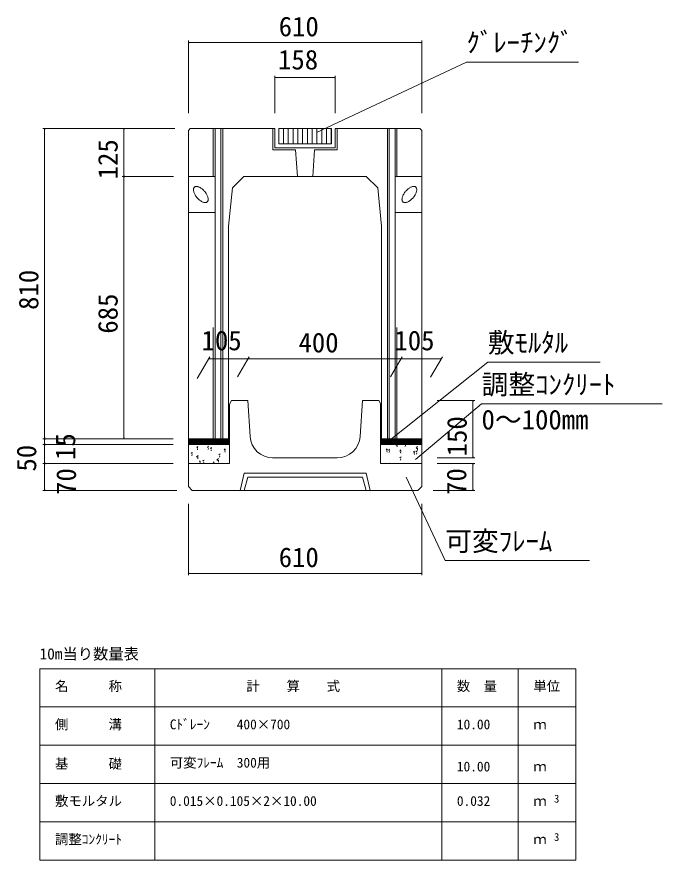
# Model space of a CAD drawing. Units: millimetres on the paper, scale 1:20. Extents: x 0 to 841, y 0 to 594.
# Drawn here: x 425.7 to 510.1, y 376.7 to 486.8 of the extents above; entities that cross this region are included whole.
import ezdxf
from ezdxf.enums import TextEntityAlignment as Align

# ---------------------------------------------------------------- set-up
doc = ezdxf.new("R2010")
doc.units = ezdxf.units.MM
for name, color, linetype, lineweight in [('0_2', 7, 'Continuous', 18), ('D-STR-DIM（寸法）', 7, 'Continuous', 18), ('D-STR-HTXT（旗揚げ）', 4, 'Continuous', 18), ('D-STR-STRn（構造物）', 5, 'Continuous', 18), ('D-STR-TXT（文字）', 7, 'Continuous', 18), ('D-STR（構造物外形線）', 1, 'Continuous', 18)]:
    doc.layers.add(name, color=color, linetype=linetype, lineweight=lineweight)
doc.styles.add('ＭＳ ゴシック', font='')
doc.styles.get('ＭＳ ゴシック').set_extended_font_data('MS Gothic')

msp = doc.modelspace()

# ---------------------------------------------------------------- linework, layer by layer
at = {"layer": '0_2'}
for p, q in [((448.16, 483.447), (448.31, 483.472)), ((448.31, 483.422), (448.16, 483.447)), ((478.51, 483.472), (478.66, 483.447)), ((478.66, 483.447), (478.51, 483.422)), ((459.46, 478.865), (459.61, 478.89)), ((459.61, 478.84), (459.46, 478.865)), ((467.21, 478.89), (467.36, 478.865)), ((467.36, 478.865), (467.21, 478.84)), ((429.351, 472.058), (429.376, 472.208)), ((429.376, 472.208), (429.401, 472.058)), ((439.711, 472.058), (439.736, 472.208)), ((439.736, 472.208), (439.761, 472.058)), ((439.736, 465.958), (439.711, 466.108)), ((439.711, 465.808), (439.736, 465.958)), ((439.761, 466.108), (439.736, 465.958)), ((439.736, 465.958), (439.761, 465.808)), ((450.82, 442.168), (450.97, 442.193)), ((450.97, 442.143), (450.82, 442.168)), ((455.794, 442.193), (455.944, 442.168)), ((455.944, 442.168), (455.794, 442.143)), ((455.944, 442.168), (456.094, 442.193)), ((456.094, 442.143), (455.944, 442.168)), ((475.794, 442.193), (475.944, 442.168)), ((475.944, 442.168), (475.794, 442.143)), ((475.944, 442.168), (476.094, 442.193)), ((476.094, 442.143), (475.944, 442.168)), ((481.069, 442.193), (481.219, 442.168)), ((481.219, 442.168), (481.069, 442.143)), ((485.322, 436.558), (485.347, 436.708)), ((485.347, 436.708), (485.372, 436.558)), ((429.376, 431.708), (429.351, 431.858)), ((429.351, 431.558), (429.376, 431.708)), ((429.401, 431.858), (429.376, 431.708)), ((429.376, 431.708), (429.401, 431.558)), ((439.736, 431.708), (439.711, 431.858)), ((439.761, 431.858), (439.736, 431.708)), ((429.376, 430.958), (429.351, 431.108)), ((429.351, 430.808), (429.376, 430.958)), ((429.401, 431.108), (429.376, 430.958)), ((429.376, 430.958), (429.401, 430.808)), ((429.376, 428.458), (429.351, 428.608)), ((429.351, 428.308), (429.376, 428.458)), ((429.401, 428.608), (429.376, 428.458)), ((429.376, 428.458), (429.401, 428.308)), ((485.347, 429.208), (485.322, 429.358)), ((485.322, 428.308), (485.347, 428.458)), ((485.372, 429.358), (485.347, 429.208)), ((485.347, 428.458), (485.372, 428.308)), ((429.376, 424.958), (429.351, 425.108)), ((429.401, 425.108), (429.376, 424.958)), ((485.347, 424.958), (485.322, 425.108)), ((485.372, 425.108), (485.347, 424.958)), ((448.16, 414.131), (448.31, 414.156)), ((448.31, 414.106), (448.16, 414.131)), ((478.51, 414.156), (478.66, 414.131)), ((478.66, 414.131), (478.51, 414.106))]:
    msp.add_line(p, q, dxfattribs=at)
at = {"layer": '0_2', "color": 9}
for p, q in [((448.16, 483.447), (448.18, 483.447)), ((478.66, 483.447), (478.64, 483.447)), ((459.46, 478.865), (459.48, 478.865)), ((467.36, 478.865), (467.34, 478.865)), ((429.376, 472.208), (429.376, 472.188)), ((439.736, 472.208), (439.736, 472.188)), ((439.736, 465.958), (439.736, 465.978)), ((439.736, 465.958), (439.736, 465.938)), ((450.82, 442.168), (450.84, 442.168)), ((455.944, 442.168), (455.924, 442.168)), ((455.944, 442.168), (455.964, 442.168)), ((475.944, 442.168), (475.924, 442.168)), ((475.944, 442.168), (475.964, 442.168)), ((481.219, 442.168), (481.199, 442.168)), ((485.347, 436.708), (485.347, 436.688)), ((429.376, 431.708), (429.376, 431.728)), ((429.376, 431.708), (429.376, 431.688)), ((439.736, 431.708), (439.736, 431.728)), ((429.376, 430.958), (429.376, 430.978)), ((429.376, 430.958), (429.376, 430.938)), ((429.376, 428.458), (429.376, 428.478)), ((429.376, 428.458), (429.376, 428.438)), ((485.347, 429.208), (485.347, 429.228)), ((485.347, 428.458), (485.347, 428.438)), ((429.376, 424.958), (429.376, 424.978)), ((485.347, 424.958), (485.347, 424.978)), ((448.16, 414.131), (448.18, 414.131)), ((478.66, 414.131), (478.64, 414.131))]:
    msp.add_line(p, q, dxfattribs=at)
at = {"layer": 'D-STR-DIM（寸法）'}
for p, q in [((448.16, 474.209), (448.16, 483.697)), ((448.18, 483.447), (478.64, 483.447)), ((478.66, 474.213), (478.66, 483.697)), ((459.46, 474.208), (459.46, 479.115)), ((467.36, 474.208), (467.36, 479.115)), ((467.34, 478.865), (459.48, 478.865)), ((446.41, 472.208), (429.126, 472.208)), ((429.376, 472.188), (429.376, 431.728)), ((446.41, 472.208), (439.486, 472.208)), ((439.736, 465.978), (439.736, 472.188)), ((446.198, 465.958), (439.486, 465.958)), ((446.198, 465.958), (439.486, 465.958)), ((439.736, 465.938), (439.736, 431.728)), ((449.314, 439.559), (450.965, 442.418)), ((455.924, 442.168), (450.84, 442.168)), ((454.564, 439.778), (456.088, 442.418)), ((454.564, 439.778), (456.088, 442.418)), ((455.964, 442.168), (475.924, 442.168)), ((474.564, 439.778), (476.088, 442.418)), ((474.564, 439.778), (476.088, 442.418)), ((475.964, 442.168), (481.199, 442.168)), ((479.814, 439.735), (481.363, 442.418)), ((480.66, 436.708), (485.597, 436.708)), ((485.347, 436.688), (485.347, 429.228)), ((446.164, 431.708), (429.126, 431.708)), ((446.164, 431.708), (429.126, 431.708)), ((429.376, 431.688), (429.376, 430.978)), ((446.164, 431.708), (439.486, 431.708)), ((446.16, 430.958), (429.126, 430.958)), ((446.16, 430.958), (429.126, 430.958)), ((429.376, 430.938), (429.376, 428.478)), ((446.16, 428.458), (429.126, 428.458)), ((446.16, 428.458), (429.126, 428.458)), ((429.376, 428.438), (429.376, 424.978)), ((480.66, 429.208), (485.597, 429.208)), ((480.66, 428.458), (485.597, 428.458)), ((485.347, 428.438), (485.347, 424.978)), ((446.66, 424.958), (429.126, 424.958)), ((480.16, 424.958), (485.597, 424.958)), ((448.16, 423.208), (448.16, 413.881)), ((478.66, 423.208), (478.66, 413.881)), ((448.18, 414.131), (478.64, 414.131))]:
    msp.add_line(p, q, dxfattribs=at)
at = {"layer": 'D-STR-HTXT（旗揚げ）'}
for p, q in [((464.921, 471.714), (484.493, 480.9)), ((499.155, 480.9), (484.493, 480.9)), ((474.249, 431.344), (487.285, 441.712)), ((501.946, 441.712), (487.285, 441.712)), ((477.821, 428.986), (486.466, 436.25)), ((510.064, 436.25), (486.466, 436.25)), ((476.629, 426.708), (481.712, 415.797)), ((500.576, 415.797), (481.712, 415.797)), ((428.769, 401.687), (498.769, 401.687)), ((428.769, 376.687), (428.769, 401.687)), ((443.769, 376.687), (443.769, 401.687)), ((481.269, 376.687), (481.269, 401.687)), ((491.269, 385.687), (491.269, 401.687)), ((491.269, 376.687), (491.269, 401.687)), ((498.769, 376.687), (498.769, 401.687)), ((428.769, 396.687), (498.769, 396.687)), ((428.769, 391.687), (498.769, 391.687)), ((428.769, 386.687), (498.769, 386.687)), ((428.769, 381.687), (498.769, 381.687)), ((428.769, 376.687), (498.769, 376.687))]:
    msp.add_line(p, q, dxfattribs=at)
at = {"layer": 'D-STR-STRn（構造物）'}
for p, q in [((448.16, 430.958), (448.16, 431.708)), ((448.16, 431.708), (453.553, 431.708)), ((448.16, 431.651), (448.216, 431.708)), ((448.16, 431.475), (448.393, 431.708)), ((448.16, 431.298), (448.57, 431.708)), ((448.16, 431.121), (448.747, 431.708)), ((448.174, 430.958), (448.924, 431.708)), ((448.35, 430.958), (449.1, 431.708)), ((448.527, 430.958), (449.277, 431.708)), ((448.704, 430.958), (449.454, 431.708)), ((448.881, 430.958), (449.631, 431.708)), ((449.057, 430.958), (449.807, 431.708)), ((449.234, 430.958), (449.984, 431.708)), ((449.411, 430.958), (450.161, 431.708)), ((449.588, 430.958), (450.338, 431.708)), ((449.765, 430.958), (450.515, 431.708)), ((449.941, 430.958), (450.691, 431.708)), ((450.118, 430.958), (450.868, 431.708)), ((450.295, 430.958), (451.045, 431.708)), ((450.472, 430.958), (451.222, 431.708)), ((450.648, 430.958), (451.398, 431.708)), ((450.825, 430.958), (451.575, 431.708)), ((451.002, 430.958), (451.752, 431.708)), ((451.179, 430.958), (451.929, 431.708)), ((451.356, 430.958), (452.106, 431.708)), ((451.532, 430.958), (452.282, 431.708)), ((451.709, 430.958), (452.459, 431.708)), ((451.886, 430.958), (452.636, 431.708)), ((452.063, 430.958), (452.813, 431.708)), ((452.239, 430.958), (452.989, 431.708)), ((452.416, 430.958), (453.166, 431.708)), ((452.593, 430.958), (453.343, 431.708)), ((452.77, 430.958), (453.52, 431.708)), ((478.66, 431.708), (473.266, 431.708)), ((473.266, 431.655), (473.319, 431.708)), ((473.266, 431.479), (473.496, 431.708)), ((473.266, 431.302), (473.672, 431.708)), ((473.266, 431.125), (473.849, 431.708)), ((473.276, 430.958), (474.026, 431.708)), ((473.453, 430.958), (474.203, 431.708)), ((473.629, 430.958), (474.379, 431.708)), ((473.806, 430.958), (474.556, 431.708)), ((473.983, 430.958), (474.733, 431.708)), ((474.16, 430.958), (474.91, 431.708)), ((474.336, 430.958), (475.086, 431.708)), ((474.513, 430.958), (475.263, 431.708)), ((474.69, 430.958), (475.44, 431.708)), ((474.867, 430.958), (475.617, 431.708)), ((475.044, 430.958), (475.794, 431.708)), ((475.22, 430.958), (475.97, 431.708)), ((475.397, 430.958), (476.147, 431.708)), ((475.574, 430.958), (476.324, 431.708)), ((475.751, 430.958), (476.501, 431.708)), ((475.927, 430.958), (476.677, 431.708)), ((476.104, 430.958), (476.854, 431.708)), ((476.281, 430.958), (477.031, 431.708)), ((476.458, 430.958), (477.208, 431.708)), ((476.635, 430.958), (477.385, 431.708)), ((476.811, 430.958), (477.561, 431.708)), ((476.988, 430.958), (477.738, 431.708)), ((477.165, 430.958), (477.915, 431.708)), ((477.342, 430.958), (478.092, 431.708)), ((477.518, 430.958), (478.268, 431.708)), ((477.695, 430.958), (478.445, 431.708)), ((477.872, 430.958), (478.622, 431.708)), ((478.66, 430.958), (478.66, 431.708)), ((448.16, 430.958), (453.553, 430.958)), ((448.16, 430.958), (448.16, 428.458)), ((449.253, 430.575), (449.373, 430.718)), ((449.253, 430.575), (449.402, 430.562)), ((450.639, 430.667), (450.814, 430.734)), ((450.639, 430.667), (450.763, 430.583)), ((451.046, 430.418), (451.167, 430.561)), ((452.947, 430.958), (453.553, 431.565)), ((453.123, 430.958), (453.553, 431.388)), ((453.3, 430.958), (453.553, 431.212)), ((453.477, 430.958), (453.553, 431.035)), ((478.66, 430.958), (473.266, 430.958)), ((475.246, 430.9), (475.302, 430.958)), ((475.246, 430.9), (475.468, 430.865)), ((475.425, 430.643), (475.398, 430.88)), ((476.481, 430.718), (476.532, 430.869)), ((477.914, 430.486), (478.109, 430.689)), ((478.049, 430.958), (478.66, 431.569)), ((478.226, 430.958), (478.66, 431.392)), ((478.402, 430.958), (478.66, 431.216)), ((478.579, 430.958), (478.66, 431.039)), ((478.66, 430.958), (478.66, 428.458)), ((448.538, 429.861), (448.713, 429.928)), ((448.538, 429.861), (448.662, 429.777)), ((448.623, 429.5), (448.673, 429.651)), ((449.228, 429.339), (449.423, 429.542)), ((449.363, 430.284), (449.334, 430.44)), ((450.723, 430.306), (450.774, 430.457)), ((451.046, 430.418), (451.195, 430.405)), ((451.156, 430.127), (451.127, 430.284)), ((452.131, 429.66), (452.306, 429.728)), ((452.131, 429.661), (452.255, 429.577)), ((452.215, 429.3), (452.266, 429.451)), ((452.839, 430.261), (452.96, 430.405)), ((452.839, 430.261), (452.989, 430.248)), ((452.949, 429.97), (452.92, 430.127)), ((474.01, 430.259), (474.131, 430.402)), ((474.01, 430.259), (474.16, 430.246)), ((474.12, 429.968), (474.091, 430.125)), ((474.296, 430.272), (474.471, 430.339)), ((474.296, 430.272), (474.421, 430.188)), ((474.381, 429.911), (474.431, 430.062)), ((475.803, 430.102), (475.924, 430.246)), ((475.803, 430.102), (475.953, 430.089)), ((475.913, 429.811), (475.885, 429.968)), ((477.596, 429.945), (477.717, 430.089)), ((477.596, 429.945), (477.746, 429.932)), ((477.707, 429.654), (477.678, 429.811)), ((477.889, 430.072), (478.064, 430.139)), ((477.889, 430.072), (478.013, 429.988)), ((477.914, 430.486), (478.136, 430.452)), ((477.973, 429.711), (478.024, 429.862)), ((478.094, 430.229), (478.066, 430.467)), ((449.228, 429.34), (449.45, 429.305)), ((449.407, 429.083), (449.38, 429.32)), ((449.6, 428.694), (449.72, 428.838)), ((449.6, 428.694), (449.749, 428.681)), ((449.7, 428.458), (449.681, 428.56)), ((450.03, 428.854), (450.205, 428.921)), ((450.03, 428.854), (450.155, 428.77)), ((450.115, 428.494), (450.165, 428.645)), ((451.393, 428.537), (451.513, 428.681)), ((451.393, 428.537), (451.542, 428.524)), ((451.896, 428.926), (452.091, 429.129)), ((451.896, 428.926), (452.118, 428.891)), ((452.075, 428.669), (452.048, 428.906)), ((453.251, 428.458), (453.307, 428.524)), ((473.688, 428.459), (473.863, 428.526)), ((473.688, 428.459), (473.689, 428.458)), ((474.424, 428.458), (474.478, 428.522)), ((475.788, 429.265), (475.963, 429.333)), ((475.788, 429.266), (475.913, 429.182)), ((475.873, 428.905), (475.924, 429.056))]:
    msp.add_line(p, q, dxfattribs=at)
at = {"layer": 'D-STR-TXT（文字）', "color": 5}
for p, q in [((453.416, 431.708), (453.553, 431.708)), ((473.403, 431.708), (473.266, 431.708))]:
    msp.add_line(p, q, dxfattribs=at)
at = {"layer": 'D-STR（構造物外形線）'}
for p, q in [((448.16, 471.958), (448.41, 472.208)), ((448.16, 471.958), (448.16, 431.708)), ((448.41, 472.208), (459.46, 472.208)), ((451.41, 465.958), (451.41, 472.208)), ((451.66, 431.708), (451.66, 472.208)), ((452.41, 431.708), (452.41, 472.208)), ((452.66, 431.708), (452.66, 472.208)), ((459.21, 472.208), (459.21, 469.458)), ((459.46, 472.208), (459.46, 469.708)), ((466.86, 472.208), (459.96, 472.208)), ((459.96, 472.208), (459.96, 470.208)), ((459.962, 470.208), (459.962, 472.208)), ((460.587, 470.208), (460.587, 472.208)), ((461.212, 470.208), (461.212, 472.208)), ((461.837, 470.208), (461.837, 472.208)), ((462.462, 470.208), (462.462, 472.208)), ((463.087, 470.208), (463.087, 472.208)), ((463.712, 470.208), (463.712, 472.208)), ((464.337, 470.208), (464.337, 472.208)), ((464.962, 470.208), (464.962, 472.208)), ((465.587, 470.208), (465.587, 472.208)), ((466.212, 470.208), (466.212, 472.208)), ((466.837, 470.208), (466.837, 472.208)), ((466.86, 470.208), (466.86, 472.208)), ((478.41, 472.208), (467.36, 472.208)), ((467.36, 472.208), (467.36, 469.708)), ((467.61, 472.208), (467.61, 469.458)), ((474.16, 431.708), (474.16, 472.208)), ((474.41, 431.708), (474.41, 472.208)), ((475.16, 431.708), (475.16, 472.208)), ((475.41, 465.958), (475.41, 472.208)), ((478.41, 472.208), (478.66, 471.958)), ((478.66, 471.958), (478.66, 431.708)), ((459.96, 470.208), (466.86, 470.208)), ((459.21, 469.458), (462.16, 469.458)), ((459.46, 469.708), (466.351, 469.708)), ((462.16, 469.458), (462.41, 465.958)), ((464.66, 469.458), (464.41, 465.958)), ((467.36, 469.708), (464.66, 469.708)), ((467.61, 469.458), (464.66, 469.458)), ((451.66, 465.958), (448.16, 465.958)), ((455.41, 465.958), (453.91, 464.458)), ((462.41, 465.958), (455.41, 465.958)), ((462.41, 465.958), (471.41, 465.958)), ((471.41, 465.958), (472.91, 464.458)), ((475.16, 465.958), (478.66, 465.958)), ((448.82, 464.233), (448.824, 464.304)), ((448.824, 464.157), (448.82, 464.233)), ((448.824, 464.304), (448.835, 464.37)), ((448.834, 464.077), (448.824, 464.157)), ((448.852, 463.993), (448.834, 464.077)), ((448.835, 464.37), (448.853, 464.43)), ((448.878, 463.906), (448.852, 463.993)), ((448.853, 464.43), (448.879, 464.484)), ((448.91, 463.817), (448.878, 463.906)), ((448.879, 464.484), (448.911, 464.531)), ((448.948, 463.726), (448.91, 463.817)), ((448.911, 464.531), (448.95, 464.571)), ((448.994, 463.635), (448.948, 463.726)), ((448.95, 464.571), (448.995, 464.604)), ((449.045, 463.543), (448.994, 463.635)), ((448.995, 464.604), (449.047, 464.629)), ((449.047, 464.629), (449.104, 464.646)), ((449.104, 464.646), (449.166, 464.656)), ((449.166, 464.656), (449.233, 464.657)), ((449.233, 464.657), (449.304, 464.65)), ((449.304, 464.65), (449.378, 464.635)), ((449.378, 464.635), (449.456, 464.613)), ((449.456, 464.613), (449.536, 464.583)), ((449.536, 464.583), (449.619, 464.545)), ((449.619, 464.545), (449.702, 464.5)), ((449.702, 464.5), (449.786, 464.448)), ((449.786, 464.448), (449.87, 464.39)), ((449.87, 464.39), (449.954, 464.326)), ((449.954, 464.326), (450.036, 464.257)), ((450.036, 464.257), (450.116, 464.182)), ((450.116, 464.182), (450.194, 464.103)), ((450.194, 464.103), (450.268, 464.02)), ((450.268, 464.02), (450.339, 463.934)), ((450.339, 463.934), (450.406, 463.846)), ((450.406, 463.846), (450.468, 463.756)), ((450.468, 463.756), (450.524, 463.664)), ((450.524, 463.664), (450.576, 463.572)), ((453.91, 464.458), (453.41, 459.458)), ((472.91, 464.458), (473.41, 459.458)), ((476.295, 463.664), (476.244, 463.572)), ((476.351, 463.756), (476.295, 463.664)), ((476.413, 463.846), (476.351, 463.756)), ((476.48, 463.934), (476.413, 463.846)), ((476.551, 464.02), (476.48, 463.934)), ((476.625, 464.103), (476.551, 464.02)), ((476.703, 464.182), (476.625, 464.103)), ((476.783, 464.257), (476.703, 464.182)), ((476.865, 464.326), (476.783, 464.257)), ((476.949, 464.39), (476.865, 464.326)), ((477.033, 464.448), (476.949, 464.39)), ((477.117, 464.5), (477.033, 464.448)), ((477.2, 464.545), (477.117, 464.5)), ((477.283, 464.583), (477.2, 464.545)), ((477.363, 464.613), (477.283, 464.583)), ((477.441, 464.635), (477.363, 464.613)), ((477.515, 464.65), (477.441, 464.635)), ((477.586, 464.657), (477.515, 464.65)), ((477.653, 464.656), (477.586, 464.657)), ((477.715, 464.646), (477.653, 464.656)), ((477.772, 464.629), (477.715, 464.646)), ((477.824, 464.604), (477.772, 464.629)), ((477.774, 463.543), (477.826, 463.635)), ((477.869, 464.571), (477.824, 464.604)), ((477.826, 463.635), (477.871, 463.726)), ((477.908, 464.531), (477.869, 464.571)), ((477.871, 463.726), (477.909, 463.817)), ((477.94, 464.484), (477.908, 464.531)), ((477.909, 463.817), (477.941, 463.906)), ((477.966, 464.43), (477.94, 464.484)), ((477.941, 463.906), (477.967, 463.993)), ((477.984, 464.37), (477.966, 464.43)), ((477.967, 463.993), (477.985, 464.077)), ((477.995, 464.304), (477.984, 464.37)), ((477.985, 464.077), (477.995, 464.157)), ((477.999, 464.233), (477.995, 464.304)), ((477.995, 464.157), (477.999, 464.233)), ((449.101, 463.451), (449.045, 463.543)), ((449.163, 463.361), (449.101, 463.451)), ((449.23, 463.272), (449.163, 463.361)), ((449.301, 463.186), (449.23, 463.272)), ((449.375, 463.104), (449.301, 463.186)), ((449.453, 463.025), (449.375, 463.104)), ((449.533, 462.95), (449.453, 463.025)), ((449.615, 462.881), (449.533, 462.95)), ((449.699, 462.816), (449.615, 462.881)), ((449.783, 462.758), (449.699, 462.816)), ((449.867, 462.707), (449.783, 462.758)), ((449.95, 462.662), (449.867, 462.707)), ((450.033, 462.624), (449.95, 462.662)), ((450.113, 462.594), (450.033, 462.624)), ((450.191, 462.571), (450.113, 462.594)), ((450.265, 462.557), (450.191, 462.571)), ((450.336, 462.55), (450.265, 462.557)), ((450.403, 462.551), (450.336, 462.55)), ((450.465, 462.561), (450.403, 462.551)), ((450.522, 462.578), (450.465, 462.561)), ((450.574, 462.603), (450.522, 462.578)), ((450.619, 462.635), (450.574, 462.603)), ((450.576, 463.572), (450.621, 463.481)), ((450.658, 462.676), (450.619, 462.635)), ((450.621, 463.481), (450.659, 463.39)), ((450.69, 462.723), (450.658, 462.676)), ((450.659, 463.39), (450.691, 463.301)), ((450.716, 462.776), (450.69, 462.723)), ((450.691, 463.301), (450.717, 463.214)), ((450.734, 462.836), (450.716, 462.776)), ((450.717, 463.214), (450.735, 463.13)), ((450.745, 462.902), (450.734, 462.836)), ((450.735, 463.13), (450.745, 463.05)), ((450.745, 463.05), (450.749, 462.974)), ((450.749, 462.974), (450.745, 462.902)), ((476.074, 463.05), (476.07, 462.974)), ((476.07, 462.974), (476.074, 462.902)), ((476.084, 463.13), (476.074, 463.05)), ((476.074, 462.902), (476.085, 462.836)), ((476.102, 463.214), (476.084, 463.13)), ((476.085, 462.836), (476.103, 462.776)), ((476.128, 463.301), (476.102, 463.214)), ((476.103, 462.776), (476.129, 462.723)), ((476.16, 463.39), (476.128, 463.301)), ((476.129, 462.723), (476.161, 462.676)), ((476.198, 463.481), (476.16, 463.39)), ((476.161, 462.676), (476.2, 462.635)), ((476.244, 463.572), (476.198, 463.481)), ((476.2, 462.635), (476.245, 462.603)), ((476.245, 462.603), (476.297, 462.578)), ((476.297, 462.578), (476.354, 462.561)), ((476.354, 462.561), (476.416, 462.551)), ((476.416, 462.551), (476.483, 462.55)), ((476.483, 462.55), (476.554, 462.557)), ((476.554, 462.557), (476.628, 462.571)), ((476.628, 462.571), (476.706, 462.594)), ((476.706, 462.594), (476.786, 462.624)), ((476.786, 462.624), (476.869, 462.662)), ((476.869, 462.662), (476.952, 462.707)), ((476.952, 462.707), (477.036, 462.758)), ((477.036, 462.758), (477.12, 462.816)), ((477.12, 462.816), (477.204, 462.881)), ((477.204, 462.881), (477.286, 462.95)), ((477.286, 462.95), (477.366, 463.025)), ((477.366, 463.025), (477.444, 463.104)), ((477.444, 463.104), (477.518, 463.186)), ((477.518, 463.186), (477.589, 463.272)), ((477.589, 463.272), (477.656, 463.361)), ((477.656, 463.361), (477.718, 463.451)), ((477.718, 463.451), (477.774, 463.543)), ((448.16, 461.248), (451.66, 461.248)), ((478.66, 461.248), (475.16, 461.248)), ((453.41, 459.458), (453.41, 431.708)), ((473.41, 459.458), (473.41, 431.708)), ((451.41, 431.708), (451.41, 446.248)), ((475.41, 431.708), (475.41, 446.248)), ((453.785, 436.708), (453.535, 436.208)), ((453.553, 436.246), (453.553, 428.458)), ((453.785, 436.708), (455.91, 436.708)), ((455.91, 436.708), (456.223, 432.009)), ((470.91, 436.708), (470.596, 432.009)), ((473.035, 436.708), (470.91, 436.708)), ((473.035, 436.708), (473.285, 436.208)), ((473.266, 436.246), (473.266, 428.458)), ((453.41, 431.708), (448.16, 431.708)), ((473.41, 431.708), (478.41, 431.708)), ((448.16, 428.458), (453.553, 428.458)), ((448.16, 428.458), (448.16, 425.458)), ((459.167, 429.209), (467.603, 429.208)), ((478.66, 428.458), (473.266, 428.458)), ((478.66, 428.458), (478.66, 425.458)), ((454.928, 424.958), (455.428, 427.208)), ((455.428, 427.208), (471.391, 427.208)), ((455.928, 426.708), (455.428, 424.958)), ((455.928, 426.708), (470.891, 426.708)), ((470.891, 426.708), (471.391, 424.958)), ((471.891, 424.958), (471.391, 427.208)), ((448.16, 425.458), (448.66, 424.958)), ((478.66, 425.458), (478.16, 424.958)), ((478.16, 424.958), (448.66, 424.958)), ((475.397, 424.958), (451.397, 424.958))]:
    msp.add_line(p, q, dxfattribs=at)
for centre, start, end in [((459.216, 432.208), 183.81425, 270.00386), ((467.603, 432.208), 269.99614, 356.18575)]:
    msp.add_arc(centre, 3, start, end, dxfattribs=at)

# ---------------------------------------------------------------- texts
at = {"layer": 'D-STR-STRn（構造物）', "color": 7, "style": 'ＭＳ ゴシック'}
for s, p in [('610', (459.963, 483.497)), ('158', (459.879, 479.163)), ('105', (449.882, 442.493)), ('400', (462.551, 442.218)), ('105', (475.081, 442.493)), ('610', (459.963, 414.181))]:
    msp.add_text(s, height=2.566, dxfattribs=at).set_placement(p, align=Align.BOTTOM_LEFT)
for s, p in [('125', (439.686, 465.583)), ('810', (429.326, 448.538)), ('685', (439.686, 445.431)), ('150', (485.297, 429.414)), ('15', (434.144, 428.938)), ('50', (429.051, 427.425)), ('70', (434.239, 424.381)), ('70', (485.237, 424.381))]:
    msp.add_text(s, height=2.566, rotation=90, dxfattribs=at).set_placement(p, align=Align.BOTTOM_LEFT)
at = {"layer": 'D-STR-TXT（文字）', "style": 'ＭＳ ゴシック'}
for s, height, p in [('ｸﾞﾚｰﾁﾝｸﾞ', 2.566, (484.493, 481.4)), ('敷ﾓﾙﾀﾙ', 2.566, (487.285, 442.212)), ('調整ｺﾝｸﾘｰﾄ', 2.566, (486.466, 436.75)), ('0～100mm', 2.566, (486.466, 432.158)), ('可変ﾌﾚｰﾑ', 2.566, (481.712, 416.297)), ('10m当り数量表', 1.466, (428.715, 402.449)), ('名\u3000\u3000\u3000称', 1.283, (430.731, 398.388)), ('計\u3000\u3000算\u3000\u3000式', 1.283, (455.735, 398.388)), ('数\u3000量', 1.283, (483.231, 398.388)), ('単位', 1.283, (493.231, 398.388)), ('側\u3000\u3000\u3000溝', 1.283, (430.731, 393.388)), ('Cﾄﾞﾚｰﾝ\u3000\u3000400×700', 1.283, (445.731, 393.388)), ('10.00', 1.283, (483.244, 393.388)), ('ｍ', 1.283, (493.231, 393.388)), ('基\u3000\u3000\u3000礎', 1.283, (430.731, 388.256)), ('可変ﾌﾚｰﾑ\u3000300用', 1.283, (445.731, 388.388)), ('10.00', 1.283, (483.244, 387.888)), ('ｍ', 1.283, (493.231, 387.888)), ('敷モルタル', 1.283, (430.731, 383.388)), ('0.015×0.105×2×10.00', 1.283, (445.731, 383.388)), ('0.032', 1.283, (483.244, 383.388)), ('ｍ', 1.283, (493.231, 383.388)), ('3', 1.026, (495.932, 383.891)), ('調整ｺﾝｸﾘｰﾄ', 1.283, (430.731, 378.388)), ('3', 1.026, (495.932, 378.891)), ('ｍ', 1.283, (493.231, 378.388))]:
    msp.add_text(s, height=height, dxfattribs=at).set_placement(p, align=Align.BOTTOM_LEFT)

doc.saveas('drawing.dxf')
